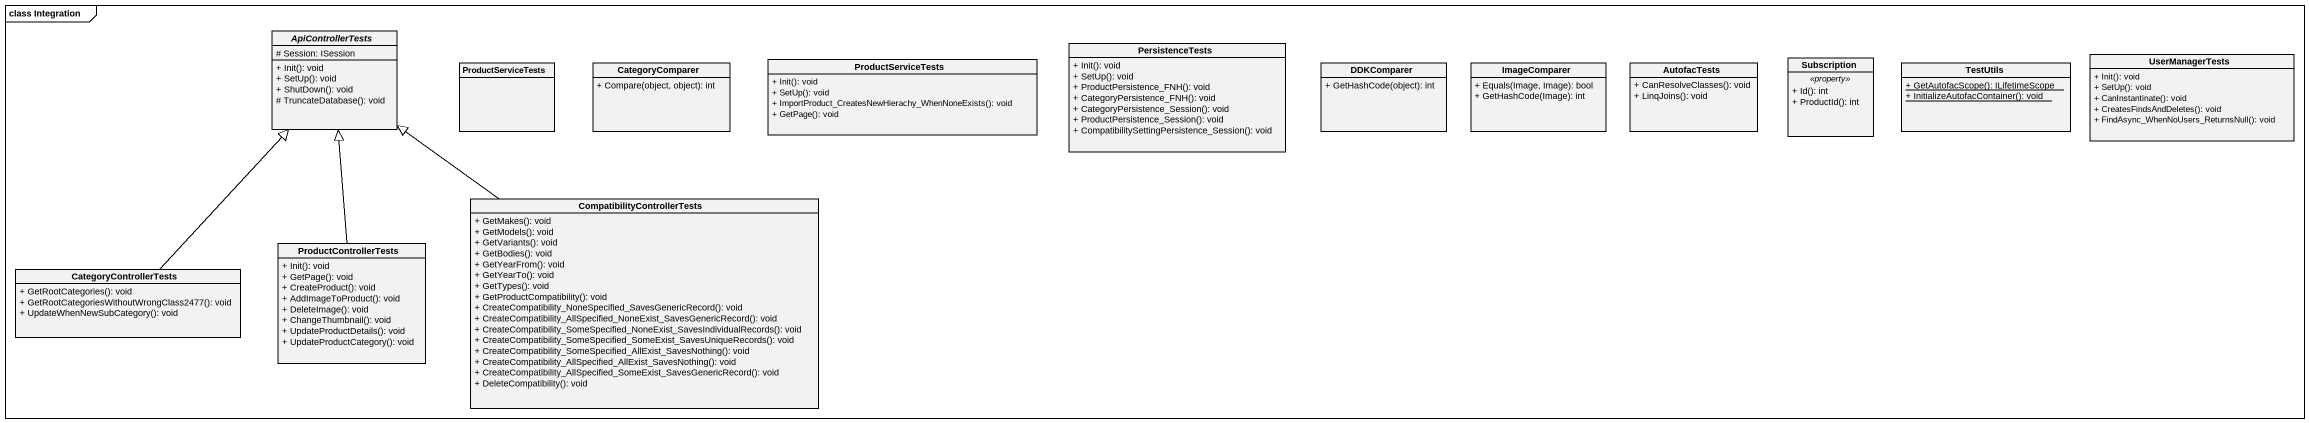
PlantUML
@startuml
mainframe class Integration
hide circle
hide empty members
skinparam classAttributeIconSize 0
abstract class ApiControllerTests {
  # Session: ISession
  + Init(): void
  + SetUp(): void
  + ShutDown(): void
  # TruncateDatabase(): void
}
class ProductServiceTests
class CategoryComparer {
  + Compare(object, object): int
}
class "ProductServiceTests" as ProductServiceTests_2 {
  + Init(): void
  + SetUp(): void
  + ImportProduct_CreatesNewHierachy_WhenNoneExists(): void
  + GetPage(): void
}
class PersistenceTests {
  + Init(): void
  + SetUp(): void
  + ProductPersistence_FNH(): void
  + CategoryPersistence_FNH(): void
  + CategoryPersistence_Session(): void
  + ProductPersistence_Session(): void
  + CompatibilitySettingPersistence_Session(): void
}
class DDKComparer {
  + GetHashCode(object): int
}
class ImageComparer {
  + Equals(Image, Image): bool
  + GetHashCode(Image): int
}
class AutofacTests {
  + CanResolveClasses(): void
  + LinqJoins(): void
}
class Subscription {
  .. <<property>> ..
  + Id(): int
  + ProductId(): int
}
class TestUtils {
  {static} + GetAutofacScope(): ILifetimeScope
  {static} + InitializeAutofacContainer(): void
}
class UserManagerTests {
  + Init(): void
  + SetUp(): void
  + CanInstantinate(): void
  + CreatesFindsAndDeletes(): void
  + FindAsync_WhenNoUsers_ReturnsNull(): void
}
class CompatibilityControllerTests {
  + GetMakes(): void
  + GetModels(): void
  + GetVariants(): void
  + GetBodies(): void
  + GetYearFrom(): void
  + GetYearTo(): void
  + GetTypes(): void
  + GetProductCompatibility(): void
  + CreateCompatibility_NoneSpecified_SavesGenericRecord(): void
  + CreateCompatibility_AllSpecified_NoneExist_SavesGenericRecord(): void
  + CreateCompatibility_SomeSpecified_NoneExist_SavesIndividualRecords(): void
  + CreateCompatibility_SomeSpecified_SomeExist_SavesUniqueRecords(): void
  + CreateCompatibility_SomeSpecified_AllExist_SavesNothing(): void
  + CreateCompatibility_AllSpecified_AllExist_SavesNothing(): void
  + CreateCompatibility_AllSpecified_SomeExist_SavesGenericRecord(): void
  + DeleteCompatibility(): void
}
class ProductControllerTests {
  + Init(): void
  + GetPage(): void
  + CreateProduct(): void
  + AddImageToProduct(): void
  + DeleteImage(): void
  + ChangeThumbnail(): void
  + UpdateProductDetails(): void
  + UpdateProductCategory(): void
}
class CategoryControllerTests {
  + GetRootCategories(): void
  + GetRootCategoriesWithoutWrongClass2477(): void
  + UpdateWhenNewSubCategory(): void
}
CompatibilityControllerTests -up-|> ApiControllerTests
ProductControllerTests -up-|> ApiControllerTests
CategoryControllerTests -up-|> ApiControllerTests
@enduml
